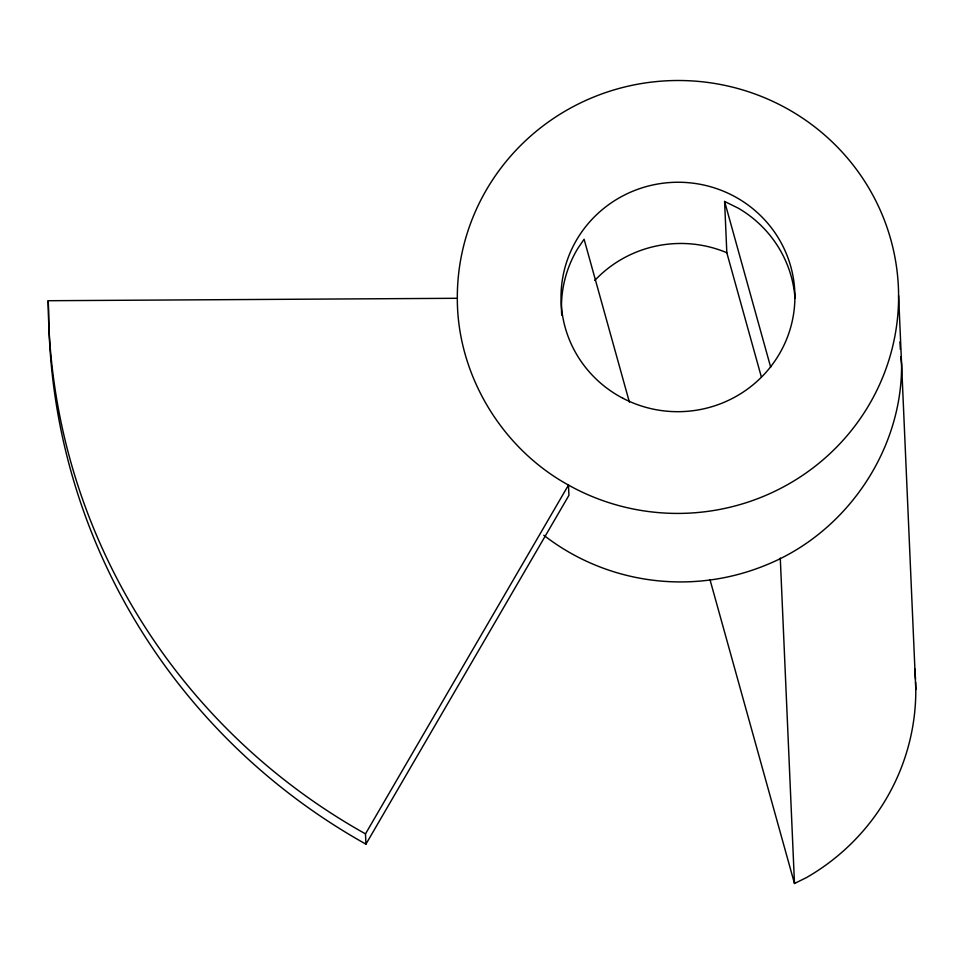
<?xml version="1.0" encoding="UTF-8"?>
<svg xmlns="http://www.w3.org/2000/svg" width="964" height="964" viewBox="0 0 964 964"><rect width="100%" height="100%" fill="white"/><g stroke="black" fill="none" stroke-linecap="round" stroke-linejoin="round"><path stroke-width="1.45" d="M365.934 844.151L365.489 833.872L568.483 485.073A220.648 216.454 -2.5 0 0 885.627 369.754A220.648 216.454 -2.5 0 0 715.312 83.567A220.648 216.454 -2.5 0 0 457.322 298.286L48.2 300.72L48.646 310.998A629.793 617.791 -2.5 0 0 365.934 844.151L568.929 495.351L568.483 485.073C501.666 448.381 457.153 374.707 457.322 298.286M709.962 579.557L794.481 883.494L806.326 877.674A220.648 216.454 -2.5 0 0 915.631 682.114M761.307 376.779L726.832 252.809L724.591 201.44L738.388 208.236A116.945 114.716 -2.5 0 1 795.035 298.442M726.832 252.809L725.735 252.267A116.945 114.716 -2.5 0 0 594.788 280.44M724.591 201.44L770.682 367.2M629.384 402.096L584.1 239.253L578.014 248.122A116.945 114.716 -2.5 0 0 561.747 315.18M899.93 341.907L900.376 349.39M900.822 356.885L901.593 364.151C902.352 450.55 846.187 532.658 766.284 564.94A220.648 216.454 -2.5 0 1 543.804 535.261M898.605 295.647L915.8 689.561M780.274 558.084L794.481 883.494M365.489 833.872A629.793 617.791 -2.5 0 1 48.2 300.72M914.679 668.715A220.648 216.454 -2.5 0 1 915.499 679.138M622.804 398.216A116.945 114.716 -2.5 0 0 794.842 293.044A116.945 114.716 -2.5 0 0 616.237 199.632A116.945 114.716 -2.5 0 0 622.804 398.216"/></g></svg>
